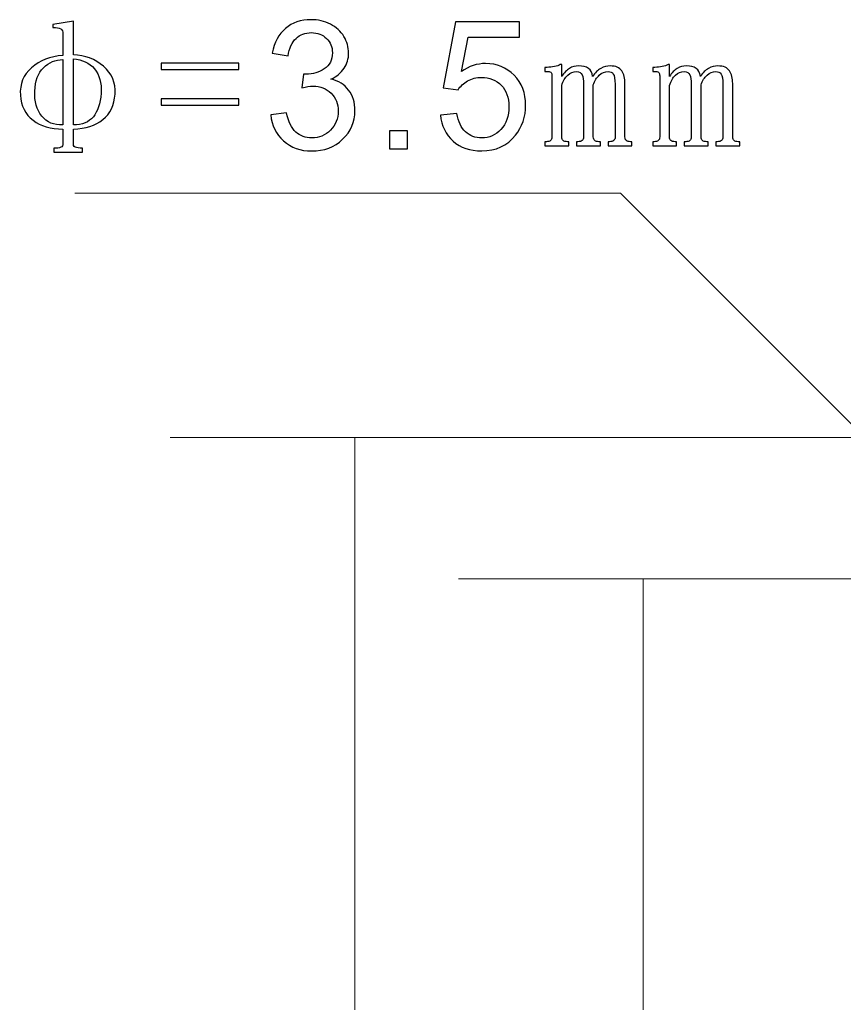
# Model space of a CAD drawing. Header units: millimetres. Extents: x -86 to 67, y -55 to 52.
# Drawn here: x -86.3 to -63.62, y 19.17 to 46.23 of the extents above; entities that cross this region are included whole.
import ezdxf

# ---------------------------------------------------------------- set-up
doc = ezdxf.new("R2010")
doc.units = ezdxf.units.MM
doc.header["$MEASUREMENT"] = 0
doc.layers.add('BG_OUTLINE', color=7, linetype='Continuous')

msp = doc.modelspace()

# ---------------------------------------------------------------- linework, layer by layer
at = {"layer": 'BG_OUTLINE'}
for points, knots in [([(-85.1091, 42.8147), (-85.1091, 42.8147), (-85.1091, 43.2197), (-85.1091, 43.2197), (-85.1091, 43.2197), (-85.4433, 43.2197), (-85.7165, 43.3003), (-85.9289, 43.4609), (-85.9289, 43.4609), (-86.1413, 43.6222), (-86.2565, 43.8535), (-86.2763, 44.1556), (-86.2763, 44.1556), (-86.2952, 44.4577), (-86.1923, 44.7087), (-85.9676, 44.9079), (-85.9676, 44.9079), (-85.7421, 45.1071), (-85.4564, 45.2199), (-85.1091, 45.2454), (-85.1091, 45.2454), (-85.1091, 45.2454), (-85.1091, 45.8438), (-85.1091, 45.8438), (-85.1091, 45.8438), (-85.0959, 45.9591), (-85.1856, 46.0175), (-85.3791, 46.0175), (-85.3791, 46.0175), (-85.3791, 46.0175), (-85.3791, 46.0941), (-85.3791, 46.0941), (-85.3791, 46.0941), (-85.3791, 46.0941), (-84.8193, 46.1912), (-84.8193, 46.1912), (-84.8193, 46.1912), (-84.8193, 46.1912), (-84.8193, 45.2652), (-84.8193, 45.2652), (-84.8193, 45.2652), (-84.4983, 45.252), (-84.2217, 45.1458), (-83.9896, 44.9466), (-83.9896, 44.9466), (-83.7583, 44.7474), (-83.6521, 44.4931), (-83.6719, 44.1844), (-83.6719, 44.1844), (-83.6908, 43.8757), (-83.8036, 43.6411), (-84.0094, 43.4806), (-84.0094, 43.4806), (-84.2152, 43.3193), (-84.4851, 43.2328), (-84.8193, 43.2197), (-84.8193, 43.2197), (-84.8193, 43.2197), (-84.8193, 42.8344), (-84.8193, 42.8344), (-84.8193, 42.8344), (-84.8325, 42.7316), (-84.7485, 42.6863), (-84.5683, 42.6986), (-84.5683, 42.6986), (-84.5683, 42.6986), (-84.5683, 42.5834), (-84.5683, 42.5834), (-84.5683, 42.5834), (-84.5683, 42.5834), (-85.3593, 42.5834), (-85.3593, 42.5834), (-85.3593, 42.5834), (-85.3593, 42.5834), (-85.3593, 42.6986), (-85.3593, 42.6986), (-85.3593, 42.6986), (-85.1799, 42.6863), (-85.0959, 42.725), (-85.1091, 42.8147)], [0, 0, 0, 0, 0.05, 0.05, 0.05, 0.05, 0.1, 0.1, 0.1, 0.1, 0.15, 0.15, 0.15, 0.15, 0.2, 0.2, 0.2, 0.2, 0.25, 0.25, 0.25, 0.25, 0.3, 0.3, 0.3, 0.3, 0.35, 0.35, 0.35, 0.35, 0.4, 0.4, 0.4, 0.4, 0.45, 0.45, 0.45, 0.45, 0.5, 0.5, 0.5, 0.5, 0.55, 0.55, 0.55, 0.55, 0.6, 0.6, 0.6, 0.6, 0.65, 0.65, 0.65, 0.65, 0.7, 0.7, 0.7, 0.7, 0.75, 0.75, 0.75, 0.75, 0.8, 0.8, 0.8, 0.8, 0.85, 0.85, 0.85, 0.85, 0.9, 0.9, 0.9, 0.9, 0.95, 0.95, 0.95, 0.95, 1, 1, 1, 1]), ([(-79.3916, 43.6131), (-79.3916, 43.6131), (-78.9578, 43.6708), (-78.9578, 43.6708), (-78.9578, 43.6708), (-78.9076, 43.4246), (-78.8228, 43.2477), (-78.7034, 43.139), (-78.7034, 43.139), (-78.5833, 43.0304), (-78.4376, 42.976), (-78.2655, 42.976), (-78.2655, 42.976), (-78.0614, 42.976), (-77.8885, 43.0468), (-77.7478, 43.1884), (-77.7478, 43.1884), (-77.6078, 43.33), (-77.5371, 43.5053), (-77.5371, 43.7144), (-77.5371, 43.7144), (-77.5371, 43.9136), (-77.6021, 44.0782), (-77.7321, 44.2074), (-77.7321, 44.2074), (-77.863, 44.3367), (-78.0285, 44.4017), (-78.2293, 44.4017), (-78.2293, 44.4017), (-78.3116, 44.4017), (-78.4137, 44.3852), (-78.5355, 44.3531), (-78.5355, 44.3531), (-78.5355, 44.3531), (-78.4869, 44.7342), (-78.4869, 44.7342), (-78.4869, 44.7342), (-78.4581, 44.7309), (-78.4351, 44.7293), (-78.417, 44.7293), (-78.417, 44.7293), (-78.2326, 44.7293), (-78.0663, 44.7779), (-77.9182, 44.8742), (-77.9182, 44.8742), (-77.77, 44.9705), (-77.6959, 45.1195), (-77.6959, 45.3203), (-77.6959, 45.3203), (-77.6959, 45.4792), (-77.7502, 45.6117), (-77.8581, 45.7154), (-77.8581, 45.7154), (-77.9659, 45.82), (-78.105, 45.8726), (-78.2754, 45.8726), (-78.2754, 45.8726), (-78.4441, 45.8726), (-78.5849, 45.8191), (-78.6968, 45.7138), (-78.6968, 45.7138), (-78.8096, 45.6076), (-78.8821, 45.4479), (-78.9142, 45.2355), (-78.9142, 45.2355), (-78.9142, 45.2355), (-79.3479, 45.3129), (-79.3479, 45.3129), (-79.3479, 45.3129), (-79.2953, 45.6043), (-79.1743, 45.8298), (-78.9866, 45.9895), (-78.9866, 45.9895), (-78.7981, 46.1492), (-78.5643, 46.2299), (-78.2845, 46.2299), (-78.2845, 46.2299), (-78.0918, 46.2299), (-77.914, 46.1879), (-77.7519, 46.1056), (-77.7519, 46.1056), (-77.5897, 46.0224), (-77.4654, 45.9097), (-77.379, 45.7665), (-77.379, 45.7665), (-77.2934, 45.6232), (-77.2498, 45.4718), (-77.2498, 45.3104), (-77.2498, 45.3104), (-77.2498, 45.1582), (-77.2909, 45.019), (-77.3732, 44.8931), (-77.3732, 44.8931), (-77.4556, 44.768), (-77.5766, 44.6684), (-77.7371, 44.5943), (-77.7371, 44.5943), (-77.528, 44.5466), (-77.3658, 44.4461), (-77.2498, 44.2939), (-77.2498, 44.2939), (-77.1345, 44.1424), (-77.0769, 43.9523), (-77.0769, 43.7243), (-77.0769, 43.7243), (-77.0769, 43.4156), (-77.1889, 43.1538), (-77.4144, 42.939), (-77.4144, 42.939), (-77.6391, 42.7241), (-77.9239, 42.6171), (-78.268, 42.6171), (-78.268, 42.6171), (-78.5783, 42.6171), (-78.836, 42.7093), (-79.0409, 42.8945), (-79.0409, 42.8945), (-79.2459, 43.0789), (-79.3628, 43.3185), (-79.3916, 43.6131)], [0, 0, 0, 0, 0.0333333, 0.0333333, 0.0333333, 0.0333333, 0.0666667, 0.0666667, 0.0666667, 0.0666667, 0.1, 0.1, 0.1, 0.1, 0.1333333, 0.1333333, 0.1333333, 0.1333333, 0.1666667, 0.1666667, 0.1666667, 0.1666667, 0.2, 0.2, 0.2, 0.2, 0.2333333, 0.2333333, 0.2333333, 0.2333333, 0.2666667, 0.2666667, 0.2666667, 0.2666667, 0.3, 0.3, 0.3, 0.3, 0.3333333, 0.3333333, 0.3333333, 0.3333333, 0.3666667, 0.3666667, 0.3666667, 0.3666667, 0.4, 0.4, 0.4, 0.4, 0.4333333, 0.4333333, 0.4333333, 0.4333333, 0.4666667, 0.4666667, 0.4666667, 0.4666667, 0.5, 0.5, 0.5, 0.5, 0.5333333, 0.5333333, 0.5333333, 0.5333333, 0.5666667, 0.5666667, 0.5666667, 0.5666667, 0.6, 0.6, 0.6, 0.6, 0.6333333, 0.6333333, 0.6333333, 0.6333333, 0.6666667, 0.6666667, 0.6666667, 0.6666667, 0.7, 0.7, 0.7, 0.7, 0.7333333, 0.7333333, 0.7333333, 0.7333333, 0.7666667, 0.7666667, 0.7666667, 0.7666667, 0.8, 0.8, 0.8, 0.8, 0.8333333, 0.8333333, 0.8333333, 0.8333333, 0.8666667, 0.8666667, 0.8666667, 0.8666667, 0.9, 0.9, 0.9, 0.9, 0.9333333, 0.9333333, 0.9333333, 0.9333333, 0.9666667, 0.9666667, 0.9666667, 0.9666667, 1, 1, 1, 1]), ([(-74.7262, 43.6057), (-74.7262, 43.6057), (-74.2702, 43.6444), (-74.2702, 43.6444), (-74.2702, 43.6444), (-74.2365, 43.4222), (-74.1583, 43.2559), (-74.0356, 43.1439), (-74.0356, 43.1439), (-73.9122, 43.032), (-73.764, 42.976), (-73.5903, 42.976), (-73.5903, 42.976), (-73.3812, 42.976), (-73.2043, 43.055), (-73.0602, 43.2123), (-73.0602, 43.2123), (-72.9153, 43.3703), (-72.8429, 43.5794), (-72.8429, 43.8395), (-72.8429, 43.8395), (-72.8429, 44.0873), (-72.9121, 44.2823), (-73.0512, 44.4256), (-73.0512, 44.4256), (-73.1903, 44.5688), (-73.3722, 44.6404), (-73.5977, 44.6404), (-73.5977, 44.6404), (-73.7377, 44.6404), (-73.8636, 44.6083), (-73.9764, 44.5449), (-73.9764, 44.5449), (-74.0891, 44.4815), (-74.1772, 44.3992), (-74.2414, 44.298), (-74.2414, 44.298), (-74.2414, 44.298), (-74.6489, 44.3507), (-74.6489, 44.3507), (-74.6489, 44.3507), (-74.6489, 44.3507), (-74.3064, 46.1665), (-74.3064, 46.1665), (-74.3064, 46.1665), (-74.3064, 46.1665), (-72.5482, 46.1665), (-72.5482, 46.1665), (-72.5482, 46.1665), (-72.5482, 46.1665), (-72.5482, 45.7516), (-72.5482, 45.7516), (-72.5482, 45.7516), (-72.5482, 45.7516), (-73.9591, 45.7516), (-73.9591, 45.7516), (-73.9591, 45.7516), (-73.9591, 45.7516), (-74.15, 44.8017), (-74.15, 44.8017), (-74.15, 44.8017), (-73.9377, 44.9499), (-73.7146, 45.024), (-73.4817, 45.024), (-73.4817, 45.024), (-73.173, 45.024), (-72.9129, 44.917), (-72.7005, 44.703), (-72.7005, 44.703), (-72.4881, 44.4889), (-72.382, 44.214), (-72.382, 43.8782), (-72.382, 43.8782), (-72.382, 43.558), (-72.4758, 43.2814), (-72.6618, 43.0485), (-72.6618, 43.0485), (-72.889, 42.7628), (-73.1985, 42.6196), (-73.5903, 42.6196), (-73.5903, 42.6196), (-73.9122, 42.6196), (-74.1747, 42.7093), (-74.3781, 42.8896), (-74.3781, 42.8896), (-74.5814, 43.0699), (-74.6974, 43.3086), (-74.7262, 43.6057)], [0, 0, 0, 0, 0.0454545, 0.0454545, 0.0454545, 0.0454545, 0.0909091, 0.0909091, 0.0909091, 0.0909091, 0.1363636, 0.1363636, 0.1363636, 0.1363636, 0.1818182, 0.1818182, 0.1818182, 0.1818182, 0.2272727, 0.2272727, 0.2272727, 0.2272727, 0.2727273, 0.2727273, 0.2727273, 0.2727273, 0.3181818, 0.3181818, 0.3181818, 0.3181818, 0.3636364, 0.3636364, 0.3636364, 0.3636364, 0.4090909, 0.4090909, 0.4090909, 0.4090909, 0.4545455, 0.4545455, 0.4545455, 0.4545455, 0.5, 0.5, 0.5, 0.5, 0.5454545, 0.5454545, 0.5454545, 0.5454545, 0.5909091, 0.5909091, 0.5909091, 0.5909091, 0.6363636, 0.6363636, 0.6363636, 0.6363636, 0.6818182, 0.6818182, 0.6818182, 0.6818182, 0.7272727, 0.7272727, 0.7272727, 0.7272727, 0.7727273, 0.7727273, 0.7727273, 0.7727273, 0.8181818, 0.8181818, 0.8181818, 0.8181818, 0.8636364, 0.8636364, 0.8636364, 0.8636364, 0.9090909, 0.9090909, 0.9090909, 0.9090909, 0.9545455, 0.9545455, 0.9545455, 0.9545455, 1, 1, 1, 1]), ([(-85.6877, 43.5769), (-85.5462, 43.4032), (-85.3535, 43.3226), (-85.1091, 43.3357), (-85.1091, 43.3357), (-85.1091, 43.3357), (-85.1091, 45.1302), (-85.1091, 45.1302), (-85.1091, 45.1302), (-85.3149, 45.1302), (-85.4918, 45.0561), (-85.6392, 44.9079), (-85.6392, 44.9079), (-85.7873, 44.7598), (-85.868, 44.5449), (-85.8804, 44.2618), (-85.8804, 44.2618), (-85.8935, 43.9786), (-85.8293, 43.7506), (-85.6877, 43.5769)], [0, 0, 0, 0, 0.2, 0.2, 0.2, 0.2, 0.4, 0.4, 0.4, 0.4, 0.6, 0.6, 0.6, 0.6, 0.8, 0.8, 0.8, 0.8, 1, 1, 1, 1]), ([(-84.2407, 44.8791), (-84.3822, 45.0462), (-84.5749, 45.1359), (-84.8193, 45.1491), (-84.8193, 45.1491), (-84.8193, 45.1491), (-84.8193, 43.3357), (-84.8193, 43.3357), (-84.8193, 43.3357), (-84.5749, 43.3357), (-84.3921, 43.4098), (-84.2695, 43.5572), (-84.2695, 43.5572), (-84.1477, 43.7053), (-84.0769, 43.921), (-84.0571, 44.2041), (-84.0571, 44.2041), (-84.0382, 44.4865), (-84.0991, 44.712), (-84.2407, 44.8791)], [0, 0, 0, 0, 0.2, 0.2, 0.2, 0.2, 0.4, 0.4, 0.4, 0.4, 0.6, 0.6, 0.6, 0.6, 0.8, 0.8, 0.8, 0.8, 1, 1, 1, 1]), ([(-82.4076, 44.8594), (-82.4076, 44.8594), (-82.4076, 45.033), (-82.4076, 45.033), (-82.4076, 45.033), (-82.4076, 45.033), (-80.2658, 45.033), (-80.2658, 45.033), (-80.2658, 45.033), (-80.2658, 45.033), (-80.2658, 44.8594), (-80.2658, 44.8594), (-80.2658, 44.8594), (-80.2658, 44.8594), (-82.4076, 44.8594), (-82.4076, 44.8594)], [0, 0, 0, 0, 0.25, 0.25, 0.25, 0.25, 0.5, 0.5, 0.5, 0.5, 0.75, 0.75, 0.75, 0.75, 1, 1, 1, 1]), ([(-71.7915, 44.9178), (-71.724, 44.9178), (-71.6573, 44.9244), (-71.5898, 44.9376), (-71.5898, 44.9376), (-71.5231, 44.9499), (-71.4696, 44.9697), (-71.4293, 44.9952), (-71.4293, 44.9952), (-71.4293, 44.9952), (-71.389, 44.9952), (-71.389, 44.9952), (-71.389, 44.9952), (-71.389, 44.9952), (-71.389, 44.6667), (-71.389, 44.6667), (-71.389, 44.6667), (-71.3248, 44.7696), (-71.254, 44.8437), (-71.1766, 44.889), (-71.1766, 44.889), (-71.0992, 44.9343), (-71.0161, 44.9565), (-70.9255, 44.9565), (-70.9255, 44.9565), (-70.8103, 44.9565), (-70.7197, 44.9343), (-70.6555, 44.889), (-70.6555, 44.889), (-70.5913, 44.8437), (-70.5527, 44.7696), (-70.5395, 44.6667), (-70.5395, 44.6667), (-70.4753, 44.7696), (-70.4012, 44.8437), (-70.3181, 44.889), (-70.3181, 44.889), (-70.2341, 44.9343), (-70.1477, 44.9565), (-70.0571, 44.9565), (-70.0571, 44.9565), (-69.9032, 44.9565), (-69.797, 44.9112), (-69.7386, 44.8215), (-69.7386, 44.8215), (-69.681, 44.7318), (-69.6521, 44.6157), (-69.6521, 44.4741), (-69.6521, 44.4741), (-69.6521, 44.4741), (-69.6521, 43.0081), (-69.6521, 43.0081), (-69.6521, 43.0081), (-69.6521, 42.9571), (-69.639, 42.9217), (-69.6135, 42.9019), (-69.6135, 42.9019), (-69.5879, 42.883), (-69.5493, 42.8731), (-69.4982, 42.8731), (-69.4982, 42.8731), (-69.4982, 42.8731), (-69.4595, 42.8731), (-69.4595, 42.8731), (-69.4595, 42.8731), (-69.4595, 42.8731), (-69.4595, 42.7571), (-69.4595, 42.7571), (-69.4595, 42.7571), (-69.4595, 42.7571), (-70.1147, 42.7571), (-70.1147, 42.7571), (-70.1147, 42.7571), (-70.1147, 42.7571), (-70.1147, 42.8731), (-70.1147, 42.8731), (-70.1147, 42.8731), (-70.1147, 42.8731), (-70.0761, 42.8731), (-70.0761, 42.8731), (-70.0761, 42.8731), (-70.025, 42.8731), (-69.9863, 42.883), (-69.9608, 42.9019), (-69.9608, 42.9019), (-69.9353, 42.9217), (-69.9221, 42.9571), (-69.9221, 43.0081), (-69.9221, 43.0081), (-69.9221, 43.0081), (-69.9221, 44.4544), (-69.9221, 44.4544), (-69.9221, 44.4544), (-69.9221, 44.596), (-69.9386, 44.689), (-69.9707, 44.7342), (-69.9707, 44.7342), (-70.0028, 44.7795), (-70.0505, 44.8017), (-70.1156, 44.8017), (-70.1156, 44.8017), (-70.2053, 44.8017), (-70.286, 44.7696), (-70.3567, 44.7054), (-70.3567, 44.7054), (-70.4275, 44.6412), (-70.4819, 44.5507), (-70.5206, 44.4354), (-70.5206, 44.4354), (-70.5206, 44.4354), (-70.5206, 43.0081), (-70.5206, 43.0081), (-70.5206, 43.0081), (-70.5206, 42.9571), (-70.5074, 42.9217), (-70.4819, 42.9019), (-70.4819, 42.9019), (-70.4563, 42.883), (-70.4177, 42.8731), (-70.3666, 42.8731), (-70.3666, 42.8731), (-70.3666, 42.8731), (-70.3279, 42.8731), (-70.3279, 42.8731), (-70.3279, 42.8731), (-70.3279, 42.8731), (-70.3279, 42.7571), (-70.3279, 42.7571), (-70.3279, 42.7571), (-70.3279, 42.7571), (-70.9832, 42.7571), (-70.9832, 42.7571), (-70.9832, 42.7571), (-70.9832, 42.7571), (-70.9832, 42.8731), (-70.9832, 42.8731), (-70.9832, 42.8731), (-70.9832, 42.8731), (-70.9445, 42.8731), (-70.9445, 42.8731), (-70.9445, 42.8731), (-70.8934, 42.8731), (-70.8547, 42.883), (-70.8292, 42.9019), (-70.8292, 42.9019), (-70.8037, 42.9217), (-70.7905, 42.9571), (-70.7905, 43.0081), (-70.7905, 43.0081), (-70.7905, 43.0081), (-70.7905, 44.4544), (-70.7905, 44.4544), (-70.7905, 44.4544), (-70.7905, 44.5704), (-70.8037, 44.6569), (-70.8292, 44.7153), (-70.8292, 44.7153), (-70.8547, 44.7729), (-70.9066, 44.8017), (-70.984, 44.8017), (-70.984, 44.8017), (-71.0737, 44.8017), (-71.1544, 44.7696), (-71.2252, 44.7054), (-71.2252, 44.7054), (-71.2959, 44.6412), (-71.3503, 44.5449), (-71.389, 44.4157), (-71.389, 44.4157), (-71.389, 44.4157), (-71.389, 43.0081), (-71.389, 43.0081), (-71.389, 43.0081), (-71.389, 42.9571), (-71.3758, 42.9217), (-71.3503, 42.9019), (-71.3503, 42.9019), (-71.3248, 42.883), (-71.2861, 42.8731), (-71.235, 42.8731), (-71.235, 42.8731), (-71.235, 42.8731), (-71.1963, 42.8731), (-71.1963, 42.8731), (-71.1963, 42.8731), (-71.1963, 42.8731), (-71.1963, 42.7571), (-71.1963, 42.7571), (-71.1963, 42.7571), (-71.1963, 42.7571), (-71.8516, 42.7571), (-71.8516, 42.7571), (-71.8516, 42.7571), (-71.8516, 42.7571), (-71.8516, 42.8731), (-71.8516, 42.8731), (-71.8516, 42.8731), (-71.8516, 42.8731), (-71.8129, 42.8731), (-71.8129, 42.8731), (-71.8129, 42.8731), (-71.7618, 42.8731), (-71.7231, 42.883), (-71.6976, 42.9019), (-71.6976, 42.9019), (-71.6721, 42.9217), (-71.6589, 42.9571), (-71.6589, 43.0081), (-71.6589, 43.0081), (-71.6589, 43.0081), (-71.6589, 44.6857), (-71.6589, 44.6857), (-71.6589, 44.6857), (-71.6589, 44.7244), (-71.6664, 44.7532), (-71.6803, 44.7729), (-71.6803, 44.7729), (-71.6943, 44.7919), (-71.7231, 44.8017), (-71.766, 44.8017), (-71.766, 44.8017), (-71.766, 44.8017), (-71.8516, 44.8017), (-71.8516, 44.8017), (-71.8516, 44.8017), (-71.8516, 44.8017), (-71.8516, 44.9178), (-71.8516, 44.9178), (-71.8516, 44.9178), (-71.8516, 44.9178), (-71.7915, 44.9178), (-71.7915, 44.9178)], [0, 0, 0, 0, 0.0172414, 0.0172414, 0.0172414, 0.0172414, 0.0344828, 0.0344828, 0.0344828, 0.0344828, 0.0517241, 0.0517241, 0.0517241, 0.0517241, 0.0689655, 0.0689655, 0.0689655, 0.0689655, 0.0862069, 0.0862069, 0.0862069, 0.0862069, 0.1034483, 0.1034483, 0.1034483, 0.1034483, 0.1206897, 0.1206897, 0.1206897, 0.1206897, 0.137931, 0.137931, 0.137931, 0.137931, 0.1551724, 0.1551724, 0.1551724, 0.1551724, 0.1724138, 0.1724138, 0.1724138, 0.1724138, 0.1896552, 0.1896552, 0.1896552, 0.1896552, 0.2068966, 0.2068966, 0.2068966, 0.2068966, 0.2241379, 0.2241379, 0.2241379, 0.2241379, 0.2413793, 0.2413793, 0.2413793, 0.2413793, 0.2586207, 0.2586207, 0.2586207, 0.2586207, 0.2758621, 0.2758621, 0.2758621, 0.2758621, 0.2931034, 0.2931034, 0.2931034, 0.2931034, 0.3103448, 0.3103448, 0.3103448, 0.3103448, 0.3275862, 0.3275862, 0.3275862, 0.3275862, 0.3448276, 0.3448276, 0.3448276, 0.3448276, 0.362069, 0.362069, 0.362069, 0.362069, 0.3793103, 0.3793103, 0.3793103, 0.3793103, 0.3965517, 0.3965517, 0.3965517, 0.3965517, 0.4137931, 0.4137931, 0.4137931, 0.4137931, 0.4310345, 0.4310345, 0.4310345, 0.4310345, 0.4482759, 0.4482759, 0.4482759, 0.4482759, 0.4655172, 0.4655172, 0.4655172, 0.4655172, 0.4827586, 0.4827586, 0.4827586, 0.4827586, 0.5, 0.5, 0.5, 0.5, 0.5172414, 0.5172414, 0.5172414, 0.5172414, 0.5344828, 0.5344828, 0.5344828, 0.5344828, 0.5517241, 0.5517241, 0.5517241, 0.5517241, 0.5689655, 0.5689655, 0.5689655, 0.5689655, 0.5862069, 0.5862069, 0.5862069, 0.5862069, 0.6034483, 0.6034483, 0.6034483, 0.6034483, 0.6206897, 0.6206897, 0.6206897, 0.6206897, 0.637931, 0.637931, 0.637931, 0.637931, 0.6551724, 0.6551724, 0.6551724, 0.6551724, 0.6724138, 0.6724138, 0.6724138, 0.6724138, 0.6896552, 0.6896552, 0.6896552, 0.6896552, 0.7068966, 0.7068966, 0.7068966, 0.7068966, 0.7241379, 0.7241379, 0.7241379, 0.7241379, 0.7413793, 0.7413793, 0.7413793, 0.7413793, 0.7586207, 0.7586207, 0.7586207, 0.7586207, 0.7758621, 0.7758621, 0.7758621, 0.7758621, 0.7931034, 0.7931034, 0.7931034, 0.7931034, 0.8103448, 0.8103448, 0.8103448, 0.8103448, 0.8275862, 0.8275862, 0.8275862, 0.8275862, 0.8448276, 0.8448276, 0.8448276, 0.8448276, 0.862069, 0.862069, 0.862069, 0.862069, 0.8793103, 0.8793103, 0.8793103, 0.8793103, 0.8965517, 0.8965517, 0.8965517, 0.8965517, 0.9137931, 0.9137931, 0.9137931, 0.9137931, 0.9310345, 0.9310345, 0.9310345, 0.9310345, 0.9482759, 0.9482759, 0.9482759, 0.9482759, 0.9655172, 0.9655172, 0.9655172, 0.9655172, 0.9827586, 0.9827586, 0.9827586, 0.9827586, 1, 1, 1, 1]), ([(-68.8282, 44.9178), (-68.7607, 44.9178), (-68.694, 44.9244), (-68.6265, 44.9376), (-68.6265, 44.9376), (-68.5598, 44.9499), (-68.5063, 44.9697), (-68.466, 44.9952), (-68.466, 44.9952), (-68.466, 44.9952), (-68.4257, 44.9952), (-68.4257, 44.9952), (-68.4257, 44.9952), (-68.4257, 44.9952), (-68.4257, 44.6667), (-68.4257, 44.6667), (-68.4257, 44.6667), (-68.3615, 44.7696), (-68.2907, 44.8437), (-68.2133, 44.889), (-68.2133, 44.889), (-68.1359, 44.9343), (-68.0528, 44.9565), (-67.9622, 44.9565), (-67.9622, 44.9565), (-67.847, 44.9565), (-67.7564, 44.9343), (-67.6922, 44.889), (-67.6922, 44.889), (-67.628, 44.8437), (-67.5894, 44.7696), (-67.5762, 44.6667), (-67.5762, 44.6667), (-67.512, 44.7696), (-67.4379, 44.8437), (-67.3548, 44.889), (-67.3548, 44.889), (-67.2708, 44.9343), (-67.1844, 44.9565), (-67.0938, 44.9565), (-67.0938, 44.9565), (-66.9399, 44.9565), (-66.8337, 44.9112), (-66.7753, 44.8215), (-66.7753, 44.8215), (-66.7177, 44.7318), (-66.6888, 44.6157), (-66.6888, 44.4741), (-66.6888, 44.4741), (-66.6888, 44.4741), (-66.6888, 43.0081), (-66.6888, 43.0081), (-66.6888, 43.0081), (-66.6888, 42.9571), (-66.6757, 42.9217), (-66.6502, 42.9019), (-66.6502, 42.9019), (-66.6246, 42.883), (-66.586, 42.8731), (-66.5349, 42.8731), (-66.5349, 42.8731), (-66.5349, 42.8731), (-66.4962, 42.8731), (-66.4962, 42.8731), (-66.4962, 42.8731), (-66.4962, 42.8731), (-66.4962, 42.7571), (-66.4962, 42.7571), (-66.4962, 42.7571), (-66.4962, 42.7571), (-67.1514, 42.7571), (-67.1514, 42.7571), (-67.1514, 42.7571), (-67.1514, 42.7571), (-67.1514, 42.8731), (-67.1514, 42.8731), (-67.1514, 42.8731), (-67.1514, 42.8731), (-67.1128, 42.8731), (-67.1128, 42.8731), (-67.1128, 42.8731), (-67.0617, 42.8731), (-67.023, 42.883), (-66.9975, 42.9019), (-66.9975, 42.9019), (-66.972, 42.9217), (-66.9588, 42.9571), (-66.9588, 43.0081), (-66.9588, 43.0081), (-66.9588, 43.0081), (-66.9588, 44.4544), (-66.9588, 44.4544), (-66.9588, 44.4544), (-66.9588, 44.596), (-66.9753, 44.689), (-67.0074, 44.7342), (-67.0074, 44.7342), (-67.0395, 44.7795), (-67.0872, 44.8017), (-67.1523, 44.8017), (-67.1523, 44.8017), (-67.242, 44.8017), (-67.3227, 44.7696), (-67.3934, 44.7054), (-67.3934, 44.7054), (-67.4642, 44.6412), (-67.5186, 44.5507), (-67.5573, 44.4354), (-67.5573, 44.4354), (-67.5573, 44.4354), (-67.5573, 43.0081), (-67.5573, 43.0081), (-67.5573, 43.0081), (-67.5573, 42.9571), (-67.5441, 42.9217), (-67.5186, 42.9019), (-67.5186, 42.9019), (-67.493, 42.883), (-67.4544, 42.8731), (-67.4033, 42.8731), (-67.4033, 42.8731), (-67.4033, 42.8731), (-67.3646, 42.8731), (-67.3646, 42.8731), (-67.3646, 42.8731), (-67.3646, 42.8731), (-67.3646, 42.7571), (-67.3646, 42.7571), (-67.3646, 42.7571), (-67.3646, 42.7571), (-68.0199, 42.7571), (-68.0199, 42.7571), (-68.0199, 42.7571), (-68.0199, 42.7571), (-68.0199, 42.8731), (-68.0199, 42.8731), (-68.0199, 42.8731), (-68.0199, 42.8731), (-67.9812, 42.8731), (-67.9812, 42.8731), (-67.9812, 42.8731), (-67.9301, 42.8731), (-67.8914, 42.883), (-67.8659, 42.9019), (-67.8659, 42.9019), (-67.8404, 42.9217), (-67.8272, 42.9571), (-67.8272, 43.0081), (-67.8272, 43.0081), (-67.8272, 43.0081), (-67.8272, 44.4544), (-67.8272, 44.4544), (-67.8272, 44.4544), (-67.8272, 44.5704), (-67.8404, 44.6569), (-67.8659, 44.7153), (-67.8659, 44.7153), (-67.8914, 44.7729), (-67.9433, 44.8017), (-68.0207, 44.8017), (-68.0207, 44.8017), (-68.1104, 44.8017), (-68.1911, 44.7696), (-68.2619, 44.7054), (-68.2619, 44.7054), (-68.3326, 44.6412), (-68.387, 44.5449), (-68.4257, 44.4157), (-68.4257, 44.4157), (-68.4257, 44.4157), (-68.4257, 43.0081), (-68.4257, 43.0081), (-68.4257, 43.0081), (-68.4257, 42.9571), (-68.4125, 42.9217), (-68.387, 42.9019), (-68.387, 42.9019), (-68.3615, 42.883), (-68.3228, 42.8731), (-68.2717, 42.8731), (-68.2717, 42.8731), (-68.2717, 42.8731), (-68.233, 42.8731), (-68.233, 42.8731), (-68.233, 42.8731), (-68.233, 42.8731), (-68.233, 42.7571), (-68.233, 42.7571), (-68.233, 42.7571), (-68.233, 42.7571), (-68.8883, 42.7571), (-68.8883, 42.7571), (-68.8883, 42.7571), (-68.8883, 42.7571), (-68.8883, 42.8731), (-68.8883, 42.8731), (-68.8883, 42.8731), (-68.8883, 42.8731), (-68.8496, 42.8731), (-68.8496, 42.8731), (-68.8496, 42.8731), (-68.7985, 42.8731), (-68.7598, 42.883), (-68.7343, 42.9019), (-68.7343, 42.9019), (-68.7088, 42.9217), (-68.6956, 42.9571), (-68.6956, 43.0081), (-68.6956, 43.0081), (-68.6956, 43.0081), (-68.6956, 44.6857), (-68.6956, 44.6857), (-68.6956, 44.6857), (-68.6956, 44.7244), (-68.7031, 44.7532), (-68.717, 44.7729), (-68.717, 44.7729), (-68.731, 44.7919), (-68.7598, 44.8017), (-68.8027, 44.8017), (-68.8027, 44.8017), (-68.8027, 44.8017), (-68.8883, 44.8017), (-68.8883, 44.8017), (-68.8883, 44.8017), (-68.8883, 44.8017), (-68.8883, 44.9178), (-68.8883, 44.9178), (-68.8883, 44.9178), (-68.8883, 44.9178), (-68.8282, 44.9178), (-68.8282, 44.9178)], [0, 0, 0, 0, 0.0172414, 0.0172414, 0.0172414, 0.0172414, 0.0344828, 0.0344828, 0.0344828, 0.0344828, 0.0517241, 0.0517241, 0.0517241, 0.0517241, 0.0689655, 0.0689655, 0.0689655, 0.0689655, 0.0862069, 0.0862069, 0.0862069, 0.0862069, 0.1034483, 0.1034483, 0.1034483, 0.1034483, 0.1206897, 0.1206897, 0.1206897, 0.1206897, 0.137931, 0.137931, 0.137931, 0.137931, 0.1551724, 0.1551724, 0.1551724, 0.1551724, 0.1724138, 0.1724138, 0.1724138, 0.1724138, 0.1896552, 0.1896552, 0.1896552, 0.1896552, 0.2068966, 0.2068966, 0.2068966, 0.2068966, 0.2241379, 0.2241379, 0.2241379, 0.2241379, 0.2413793, 0.2413793, 0.2413793, 0.2413793, 0.2586207, 0.2586207, 0.2586207, 0.2586207, 0.2758621, 0.2758621, 0.2758621, 0.2758621, 0.2931034, 0.2931034, 0.2931034, 0.2931034, 0.3103448, 0.3103448, 0.3103448, 0.3103448, 0.3275862, 0.3275862, 0.3275862, 0.3275862, 0.3448276, 0.3448276, 0.3448276, 0.3448276, 0.362069, 0.362069, 0.362069, 0.362069, 0.3793103, 0.3793103, 0.3793103, 0.3793103, 0.3965517, 0.3965517, 0.3965517, 0.3965517, 0.4137931, 0.4137931, 0.4137931, 0.4137931, 0.4310345, 0.4310345, 0.4310345, 0.4310345, 0.4482759, 0.4482759, 0.4482759, 0.4482759, 0.4655172, 0.4655172, 0.4655172, 0.4655172, 0.4827586, 0.4827586, 0.4827586, 0.4827586, 0.5, 0.5, 0.5, 0.5, 0.5172414, 0.5172414, 0.5172414, 0.5172414, 0.5344828, 0.5344828, 0.5344828, 0.5344828, 0.5517241, 0.5517241, 0.5517241, 0.5517241, 0.5689655, 0.5689655, 0.5689655, 0.5689655, 0.5862069, 0.5862069, 0.5862069, 0.5862069, 0.6034483, 0.6034483, 0.6034483, 0.6034483, 0.6206897, 0.6206897, 0.6206897, 0.6206897, 0.637931, 0.637931, 0.637931, 0.637931, 0.6551724, 0.6551724, 0.6551724, 0.6551724, 0.6724138, 0.6724138, 0.6724138, 0.6724138, 0.6896552, 0.6896552, 0.6896552, 0.6896552, 0.7068966, 0.7068966, 0.7068966, 0.7068966, 0.7241379, 0.7241379, 0.7241379, 0.7241379, 0.7413793, 0.7413793, 0.7413793, 0.7413793, 0.7586207, 0.7586207, 0.7586207, 0.7586207, 0.7758621, 0.7758621, 0.7758621, 0.7758621, 0.7931034, 0.7931034, 0.7931034, 0.7931034, 0.8103448, 0.8103448, 0.8103448, 0.8103448, 0.8275862, 0.8275862, 0.8275862, 0.8275862, 0.8448276, 0.8448276, 0.8448276, 0.8448276, 0.862069, 0.862069, 0.862069, 0.862069, 0.8793103, 0.8793103, 0.8793103, 0.8793103, 0.8965517, 0.8965517, 0.8965517, 0.8965517, 0.9137931, 0.9137931, 0.9137931, 0.9137931, 0.9310345, 0.9310345, 0.9310345, 0.9310345, 0.9482759, 0.9482759, 0.9482759, 0.9482759, 0.9655172, 0.9655172, 0.9655172, 0.9655172, 0.9827586, 0.9827586, 0.9827586, 0.9827586, 1, 1, 1, 1]), ([(-82.4076, 43.8757), (-82.4076, 43.8757), (-82.4076, 44.0494), (-82.4076, 44.0494), (-82.4076, 44.0494), (-82.4076, 44.0494), (-80.2658, 44.0494), (-80.2658, 44.0494), (-80.2658, 44.0494), (-80.2658, 44.0494), (-80.2658, 43.8757), (-80.2658, 43.8757), (-80.2658, 43.8757), (-80.2658, 43.8757), (-82.4076, 43.8757), (-82.4076, 43.8757)], [0, 0, 0, 0, 0.25, 0.25, 0.25, 0.25, 0.5, 0.5, 0.5, 0.5, 0.75, 0.75, 0.75, 0.75, 1, 1, 1, 1]), ([(-76.1292, 42.6797), (-76.1292, 42.6797), (-76.1292, 43.1744), (-76.1292, 43.1744), (-76.1292, 43.1744), (-76.1292, 43.1744), (-75.6345, 43.1744), (-75.6345, 43.1744), (-75.6345, 43.1744), (-75.6345, 43.1744), (-75.6345, 42.6797), (-75.6345, 42.6797), (-75.6345, 42.6797), (-75.6345, 42.6797), (-76.1292, 42.6797), (-76.1292, 42.6797)], [0, 0, 0, 0, 0.25, 0.25, 0.25, 0.25, 0.5, 0.5, 0.5, 0.5, 0.75, 0.75, 0.75, 0.75, 1, 1, 1, 1])]:
    msp.add_open_spline(points, degree=3, knots=knots, dxfattribs=at)
at = {"layer": 'BG_OUTLINE', "lineweight": 20}
msp.add_open_spline([(-58.0719, 29.7477), (-58.0719, 29.7477), (-69.7774, 41.4532), (-69.7774, 41.4532), (-69.7774, 41.4532), (-69.7774, 41.4532), (-84.7774, 41.4532), (-84.7774, 41.4532)], degree=3, knots=[0, 0, 0, 0, 0.5, 0.5, 0.5, 0.5, 1, 1, 1, 1], dxfattribs=at)
for points in [[(-57.539, 34.7331), (-57.539, 34.7331), (-82.155, 34.7331), (-82.155, 34.7331)], [(-77.075, 34.7331), (-77.075, 34.7331), (-77.075, 6.2054), (-77.075, 6.2054)], [(-61.7108, 30.8466), (-61.7108, 30.8466), (-74.2308, 30.8466), (-74.2308, 30.8466)], [(-69.1508, 30.8466), (-69.1508, 30.8466), (-69.1508, 6.2952), (-69.1508, 6.2952)]]:
    msp.add_open_spline(points, degree=3, dxfattribs=at)

doc.saveas('drawing.dxf')
